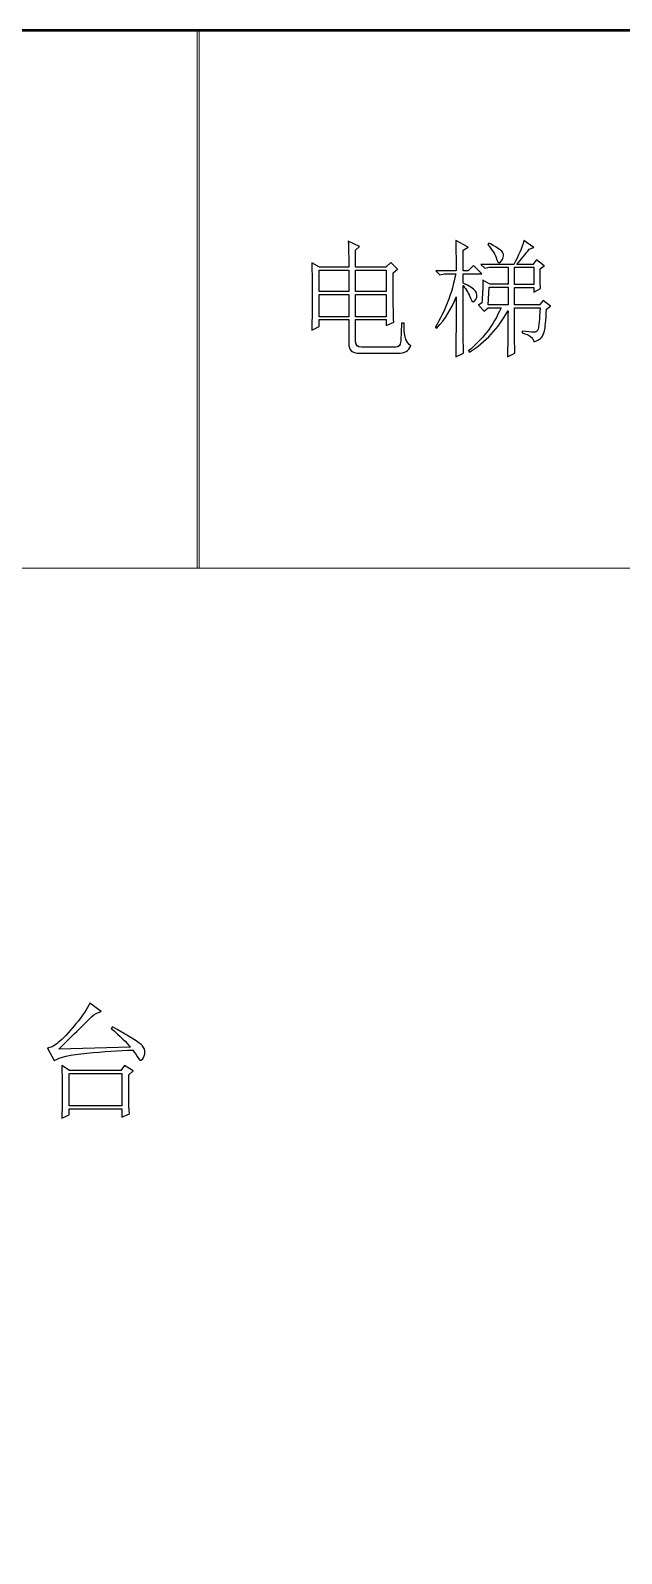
# Model space of a CAD drawing. Header units: millimetres. Extents: x -1478 to 887, y -2742 to 2769.
# Drawn here: x -270 to 127, y 1747 to 2769 of the extents above; entities that cross this region are included whole.
import ezdxf

# ---------------------------------------------------------------- set-up
doc = ezdxf.new("R2010")
doc.units = ezdxf.units.MM
doc.header["$MEASUREMENT"] = 0
doc.layers.add('layer 1', color=7, linetype='Continuous')

msp = doc.modelspace()

# ---------------------------------------------------------------- linework, layer by layer
at = {"layer": 'layer 1', "color": 254, "lineweight": 50}
msp.add_lwpolyline([(-1477.9262, -2741.7131), (886.7568, -2741.7131), (886.7568, 2769.2023), (-1477.9262, 2769.2023), (-1477.9262, -2741.7131)], close=True, dxfattribs=at)
at = {"layer": 'layer 1', "color": 241, "lineweight": 20}
msp.add_lwpolyline([(-697.5857, 2408.4883), (-156.5141, 2408.4883), (-156.5141, 2769.2021), (-697.5857, 2769.2021), (-697.5857, 2408.4883)], close=True, dxfattribs=at)
at = {"layer": 'layer 1', "color": 253, "lineweight": 20}
msp.add_lwpolyline([(-157.7751, 2408.4883), (142.8203, 2408.4883), (142.8203, 2769.2021), (-157.7751, 2769.2021), (-157.7751, 2408.4883)], close=True, dxfattribs=at)
at = {"layer": 'layer 1', "color": 250}
for points, knots in [([(-56.0288, 2610.2683), (-56.0288, 2616.6731), (-56.1278, 2622.5264), (-56.354, 2627.8284), (-56.354, 2627.8284), (-56.354, 2627.8284), (-48.7333, 2624.1948), (-48.7333, 2624.1948), (-48.7333, 2624.1948), (-48.7333, 2624.1948), (-51.3914, 2621.876), (-51.3914, 2621.876), (-51.3914, 2621.876), (-51.3914, 2621.876), (-51.3914, 2610.2683), (-51.3914, 2610.2683), (-51.3914, 2610.2683), (-51.3914, 2610.2683), (-31.1733, 2610.2683), (-31.1733, 2610.2683), (-31.1733, 2610.2683), (-31.1733, 2610.2683), (-27.8507, 2613.5909), (-27.8507, 2613.5909), (-27.8507, 2613.5909), (-27.8507, 2613.5909), (-23.2133, 2608.9534), (-23.2133, 2608.9534), (-23.2133, 2608.9534), (-23.2133, 2608.9534), (-26.1965, 2606.6206), (-26.1965, 2606.6206), (-26.1965, 2606.6206), (-26.1965, 2588.9474), (-26.0834, 2577.9053), (-25.8713, 2573.494), (-25.8713, 2573.494), (-25.8713, 2573.494), (-30.834, 2571.1753), (-30.834, 2571.1753), (-30.834, 2571.1753), (-30.834, 2571.1753), (-30.834, 2575.1482), (-30.834, 2575.1482), (-30.834, 2575.1482), (-30.834, 2575.1482), (-51.3914, 2575.1482), (-51.3914, 2575.1482), (-51.3914, 2575.1482), (-51.3914, 2575.1482), (-51.3914, 2560.2321), (-51.3914, 2560.2321), (-51.3914, 2560.2321), (-51.3914, 2557.8003), (-50.0623, 2556.5844), (-47.4043, 2556.5844), (-47.4043, 2556.5844), (-47.4043, 2556.5844), (-24.5423, 2556.5844), (-24.5423, 2556.5844), (-24.5423, 2556.5844), (-22.5488, 2556.8106), (-21.446, 2557.9699), (-21.2339, 2560.0624), (-21.2339, 2560.0624), (-21.0077, 2562.1691), (-20.7815, 2566.4248), (-20.5694, 2572.8295), (-20.5694, 2572.8295), (-20.5694, 2572.8295), (-18.9152, 2572.8295), (-18.9152, 2572.8295), (-18.9152, 2572.8295), (-18.9152, 2567.3014), (-18.5193, 2563.6536), (-17.7558, 2561.8863), (-17.7558, 2561.8863), (-16.9782, 2560.119), (-15.8189, 2558.691), (-14.2778, 2557.5882), (-14.2778, 2557.5882), (-15.1543, 2555.8209), (-16.2571, 2554.5484), (-17.5862, 2553.7708), (-17.5862, 2553.7708), (-18.9152, 2552.9932), (-20.7815, 2552.6114), (-23.2133, 2552.6114), (-23.2133, 2552.6114), (-23.2133, 2552.6114), (-49.0585, 2552.6114), (-49.0585, 2552.6114), (-49.0585, 2552.6114), (-53.7101, 2552.6114), (-56.0288, 2554.8171), (-56.0288, 2559.2424), (-56.0288, 2559.2424), (-56.0288, 2559.2424), (-56.0288, 2575.1482), (-56.0288, 2575.1482), (-56.0288, 2575.1482), (-56.0288, 2575.1482), (-75.9076, 2575.1482), (-75.9076, 2575.1482), (-75.9076, 2575.1482), (-75.9076, 2575.1482), (-75.9076, 2570.5108), (-75.9076, 2570.5108), (-75.9076, 2570.5108), (-75.9076, 2570.5108), (-80.8702, 2568.1921), (-80.8702, 2568.1921), (-80.8702, 2568.1921), (-80.6581, 2575.6996), (-80.545, 2583.4334), (-80.545, 2591.3793), (-80.545, 2591.3793), (-80.545, 2599.3392), (-80.6581, 2606.6206), (-80.8702, 2613.2515), (-80.8702, 2613.2515), (-80.8702, 2613.2515), (-75.5682, 2610.2683), (-75.5682, 2610.2683), (-75.5682, 2610.2683), (-75.5682, 2610.2683), (-56.0288, 2610.2683), (-56.0288, 2610.2683)], [0, 0, 0, 0, 0.03125, 0.03125, 0.03125, 0.03125, 0.0625, 0.0625, 0.0625, 0.0625, 0.09375, 0.09375, 0.09375, 0.09375, 0.125, 0.125, 0.125, 0.125, 0.15625, 0.15625, 0.15625, 0.15625, 0.1875, 0.1875, 0.1875, 0.1875, 0.21875, 0.21875, 0.21875, 0.21875, 0.25, 0.25, 0.25, 0.25, 0.28125, 0.28125, 0.28125, 0.28125, 0.3125, 0.3125, 0.3125, 0.3125, 0.34375, 0.34375, 0.34375, 0.34375, 0.375, 0.375, 0.375, 0.375, 0.40625, 0.40625, 0.40625, 0.40625, 0.4375, 0.4375, 0.4375, 0.4375, 0.46875, 0.46875, 0.46875, 0.46875, 0.5, 0.5, 0.5, 0.5, 0.53125, 0.53125, 0.53125, 0.53125, 0.5625, 0.5625, 0.5625, 0.5625, 0.59375, 0.59375, 0.59375, 0.59375, 0.625, 0.625, 0.625, 0.625, 0.65625, 0.65625, 0.65625, 0.65625, 0.6875, 0.6875, 0.6875, 0.6875, 0.71875, 0.71875, 0.71875, 0.71875, 0.75, 0.75, 0.75, 0.75, 0.78125, 0.78125, 0.78125, 0.78125, 0.8125, 0.8125, 0.8125, 0.8125, 0.84375, 0.84375, 0.84375, 0.84375, 0.875, 0.875, 0.875, 0.875, 0.90625, 0.90625, 0.90625, 0.90625, 0.9375, 0.9375, 0.9375, 0.9375, 0.96875, 0.96875, 0.96875, 0.96875, 1, 1, 1, 1]), ([(20.7151, 2568.8566), (20.7151, 2565.7603), (20.8282, 2560.3452), (21.0544, 2552.6114), (21.0544, 2552.6114), (21.0544, 2552.6114), (15.7524, 2550.2927), (15.7524, 2550.2927), (15.7524, 2550.2927), (15.9787, 2563.3284), (16.0776, 2576.6893), (16.0776, 2590.3896), (16.0776, 2590.3896), (12.9954, 2582.4437), (8.6832, 2575.4734), (3.155, 2569.507), (3.155, 2569.507), (3.155, 2569.507), (2.1653, 2570.1715), (2.1653, 2570.1715), (2.1653, 2570.1715), (8.7963, 2581.0016), (13.3206, 2592.9345), (15.7524, 2605.9702), (15.7524, 2605.9702), (15.7524, 2605.9702), (8.1318, 2605.9702), (8.1318, 2605.9702), (8.1318, 2605.9702), (8.1318, 2605.9702), (5.1486, 2605.3057), (5.1486, 2605.3057), (5.1486, 2605.3057), (5.1486, 2605.3057), (2.4905, 2607.9496), (2.4905, 2607.9496), (2.4905, 2607.9496), (2.4905, 2607.9496), (16.0776, 2607.9496), (16.0776, 2607.9496), (16.0776, 2607.9496), (16.0776, 2613.6898), (15.9787, 2620.4339), (15.7524, 2628.1677), (15.7524, 2628.1677), (15.7524, 2628.1677), (24.0376, 2623.8554), (24.0376, 2623.8554), (24.0376, 2623.8554), (24.0376, 2623.8554), (20.7151, 2621.876), (20.7151, 2621.876), (20.7151, 2621.876), (20.7151, 2621.876), (20.7151, 2607.9496), (20.7151, 2607.9496), (20.7151, 2607.9496), (20.7151, 2607.9496), (24.0376, 2607.9496), (24.0376, 2607.9496), (24.0376, 2607.9496), (24.0376, 2607.9496), (27.6854, 2611.5973), (27.6854, 2611.5973), (27.6854, 2611.5973), (27.6854, 2611.5973), (33.3125, 2605.9702), (33.3125, 2605.9702), (33.3125, 2605.9702), (33.3125, 2605.9702), (20.7151, 2605.9702), (20.7151, 2605.9702), (20.7151, 2605.9702), (20.7151, 2605.9702), (20.7151, 2599.6644), (20.7151, 2599.6644), (20.7151, 2599.6644), (24.9142, 2597.685), (27.6854, 2595.9177), (29.0002, 2594.3625), (29.0002, 2594.3625), (30.3293, 2592.8214), (30.3858, 2590.8844), (29.1699, 2588.5657), (29.1699, 2588.5657), (27.954, 2586.247), (26.7946, 2586.5722), (25.6918, 2589.5554), (25.6918, 2589.5554), (24.589, 2592.5386), (22.9348, 2595.3663), (20.7151, 2598.0102), (20.7151, 2598.0102), (20.7151, 2598.0102), (20.7151, 2568.8566), (20.7151, 2568.8566)], [0, 0, 0, 0, 0.041666667, 0.041666667, 0.041666667, 0.041666667, 0.083333333, 0.083333333, 0.083333333, 0.083333333, 0.125, 0.125, 0.125, 0.125, 0.166666667, 0.166666667, 0.166666667, 0.166666667, 0.208333333, 0.208333333, 0.208333333, 0.208333333, 0.25, 0.25, 0.25, 0.25, 0.291666667, 0.291666667, 0.291666667, 0.291666667, 0.333333333, 0.333333333, 0.333333333, 0.333333333, 0.375, 0.375, 0.375, 0.375, 0.416666667, 0.416666667, 0.416666667, 0.416666667, 0.458333333, 0.458333333, 0.458333333, 0.458333333, 0.5, 0.5, 0.5, 0.5, 0.541666667, 0.541666667, 0.541666667, 0.541666667, 0.583333333, 0.583333333, 0.583333333, 0.583333333, 0.625, 0.625, 0.625, 0.625, 0.666666667, 0.666666667, 0.666666667, 0.666666667, 0.708333333, 0.708333333, 0.708333333, 0.708333333, 0.75, 0.75, 0.75, 0.75, 0.791666667, 0.791666667, 0.791666667, 0.791666667, 0.833333333, 0.833333333, 0.833333333, 0.833333333, 0.875, 0.875, 0.875, 0.875, 0.916666667, 0.916666667, 0.916666667, 0.916666667, 0.958333333, 0.958333333, 0.958333333, 0.958333333, 1, 1, 1, 1]), ([(72.4196, 2609.2786), (72.4196, 2601.7711), (72.5327, 2597.3457), (72.7448, 2596.0167), (72.7448, 2596.0167), (72.7448, 2596.0167), (68.1074, 2593.698), (68.1074, 2593.698), (68.1074, 2593.698), (68.1074, 2593.698), (68.1074, 2596.6812), (68.1074, 2596.6812), (68.1074, 2596.6812), (68.1074, 2596.6812), (55.1848, 2596.6812), (55.1848, 2596.6812), (55.1848, 2596.6812), (55.1848, 2596.6812), (55.1848, 2585.0876), (55.1848, 2585.0876), (55.1848, 2585.0876), (55.1848, 2585.0876), (72.0803, 2585.0876), (72.0803, 2585.0876), (72.0803, 2585.0876), (72.0803, 2585.0876), (74.399, 2588.0708), (74.399, 2588.0708), (74.399, 2588.0708), (74.399, 2588.0708), (79.3758, 2584.0979), (79.3758, 2584.0979), (79.3758, 2584.0979), (79.3758, 2584.0979), (76.7177, 2582.1044), (76.7177, 2582.1044), (76.7177, 2582.1044), (76.2794, 2574.3706), (75.8411, 2569.5635), (75.4028, 2567.6972), (75.4028, 2567.6972), (74.9504, 2565.8168), (74.3, 2564.3181), (73.4093, 2563.2153), (73.4093, 2563.2153), (72.5327, 2562.1125), (70.7654, 2561.1228), (68.1074, 2560.2321), (68.1074, 2560.2321), (68.1074, 2562.8901), (65.5624, 2564.8695), (60.4867, 2566.1986), (60.4867, 2566.1986), (60.4867, 2566.1986), (60.4867, 2567.5276), (60.4867, 2567.5276), (60.4867, 2567.5276), (63.7951, 2567.0893), (66.2835, 2566.8065), (67.9377, 2566.6934), (67.9377, 2566.6934), (69.5919, 2566.5803), (70.6523, 2567.3014), (71.0906, 2568.8566), (71.0906, 2568.8566), (71.5289, 2570.3977), (71.9672, 2575.1482), (72.4196, 2583.0941), (72.4196, 2583.0941), (72.4196, 2583.0941), (55.1848, 2583.0941), (55.1848, 2583.0941), (55.1848, 2583.0941), (55.1848, 2583.0941), (55.1848, 2569.8463), (55.1848, 2569.8463), (55.1848, 2569.8463), (55.1848, 2564.5444), (55.2979, 2558.8041), (55.51, 2552.6114), (55.51, 2552.6114), (55.51, 2552.6114), (50.5473, 2550.2927), (50.5473, 2550.2927), (50.5473, 2550.2927), (50.7594, 2562.6639), (50.8725, 2572.9426), (50.8725, 2581.1147), (50.8725, 2581.1147), (44.4678, 2569.408), (35.8574, 2560.119), (25.0273, 2553.276), (25.0273, 2553.276), (25.0273, 2553.276), (24.3628, 2554.2657), (24.3628, 2554.2657), (24.3628, 2554.2657), (33.6518, 2561.5611), (40.9331, 2571.1753), (46.2351, 2583.0941), (46.2351, 2583.0941), (46.2351, 2583.0941), (37.6247, 2583.0941), (37.6247, 2583.0941), (37.6247, 2583.0941), (37.6247, 2583.0941), (34.9667, 2580.7754), (34.9667, 2580.7754), (34.9667, 2580.7754), (34.9667, 2580.7754), (30.9938, 2584.7624), (30.9938, 2584.7624), (30.9938, 2584.7624), (30.9938, 2584.7624), (33.3125, 2586.4166), (33.3125, 2586.4166), (33.3125, 2586.4166), (33.7508, 2591.2803), (33.977, 2596.356), (33.977, 2601.658), (33.977, 2601.658), (33.977, 2601.658), (38.6144, 2598.9999), (38.6144, 2598.9999), (38.6144, 2598.9999), (38.6144, 2598.9999), (50.8725, 2598.9999), (50.8725, 2598.9999), (50.8725, 2598.9999), (50.8725, 2598.9999), (50.8725, 2610.2683), (50.8725, 2610.2683), (50.8725, 2610.2683), (50.8725, 2610.2683), (38.2892, 2610.2683), (38.2892, 2610.2683), (38.2892, 2610.2683), (38.2892, 2610.2683), (35.306, 2609.6038), (35.306, 2609.6038), (35.306, 2609.6038), (35.306, 2609.6038), (32.648, 2612.2618), (32.648, 2612.2618), (32.648, 2612.2618), (32.648, 2612.2618), (54.8596, 2612.2618), (54.8596, 2612.2618), (54.8596, 2612.2618), (57.9418, 2618.0021), (60.1615, 2623.304), (61.4764, 2628.1677), (61.4764, 2628.1677), (61.4764, 2628.1677), (68.1074, 2623.5302), (68.1074, 2623.5302), (68.1074, 2623.5302), (68.1074, 2623.5302), (65.1241, 2622.5264), (65.1241, 2622.5264), (65.1241, 2622.5264), (62.4802, 2618.9918), (59.7091, 2615.5703), (56.839, 2612.2618), (56.839, 2612.2618), (56.839, 2612.2618), (67.4429, 2612.2618), (67.4429, 2612.2618), (67.4429, 2612.2618), (67.4429, 2612.2618), (70.1009, 2615.2451), (70.1009, 2615.2451), (70.1009, 2615.2451), (70.1009, 2615.2451), (75.0635, 2611.2722), (75.0635, 2611.2722), (75.0635, 2611.2722), (75.0635, 2611.2722), (72.4196, 2609.2786), (72.4196, 2609.2786)], [0, 0, 0, 0, 0.022222222, 0.022222222, 0.022222222, 0.022222222, 0.044444444, 0.044444444, 0.044444444, 0.044444444, 0.066666667, 0.066666667, 0.066666667, 0.066666667, 0.088888889, 0.088888889, 0.088888889, 0.088888889, 0.111111111, 0.111111111, 0.111111111, 0.111111111, 0.133333333, 0.133333333, 0.133333333, 0.133333333, 0.155555556, 0.155555556, 0.155555556, 0.155555556, 0.177777778, 0.177777778, 0.177777778, 0.177777778, 0.2, 0.2, 0.2, 0.2, 0.222222222, 0.222222222, 0.222222222, 0.222222222, 0.244444444, 0.244444444, 0.244444444, 0.244444444, 0.266666667, 0.266666667, 0.266666667, 0.266666667, 0.288888889, 0.288888889, 0.288888889, 0.288888889, 0.311111111, 0.311111111, 0.311111111, 0.311111111, 0.333333333, 0.333333333, 0.333333333, 0.333333333, 0.355555556, 0.355555556, 0.355555556, 0.355555556, 0.377777778, 0.377777778, 0.377777778, 0.377777778, 0.4, 0.4, 0.4, 0.4, 0.422222222, 0.422222222, 0.422222222, 0.422222222, 0.444444444, 0.444444444, 0.444444444, 0.444444444, 0.466666667, 0.466666667, 0.466666667, 0.466666667, 0.488888889, 0.488888889, 0.488888889, 0.488888889, 0.511111111, 0.511111111, 0.511111111, 0.511111111, 0.533333333, 0.533333333, 0.533333333, 0.533333333, 0.555555556, 0.555555556, 0.555555556, 0.555555556, 0.577777778, 0.577777778, 0.577777778, 0.577777778, 0.6, 0.6, 0.6, 0.6, 0.622222222, 0.622222222, 0.622222222, 0.622222222, 0.644444444, 0.644444444, 0.644444444, 0.644444444, 0.666666667, 0.666666667, 0.666666667, 0.666666667, 0.688888889, 0.688888889, 0.688888889, 0.688888889, 0.711111111, 0.711111111, 0.711111111, 0.711111111, 0.733333333, 0.733333333, 0.733333333, 0.733333333, 0.755555556, 0.755555556, 0.755555556, 0.755555556, 0.777777778, 0.777777778, 0.777777778, 0.777777778, 0.8, 0.8, 0.8, 0.8, 0.822222222, 0.822222222, 0.822222222, 0.822222222, 0.844444444, 0.844444444, 0.844444444, 0.844444444, 0.866666667, 0.866666667, 0.866666667, 0.866666667, 0.888888889, 0.888888889, 0.888888889, 0.888888889, 0.911111111, 0.911111111, 0.911111111, 0.911111111, 0.933333333, 0.933333333, 0.933333333, 0.933333333, 0.955555556, 0.955555556, 0.955555556, 0.955555556, 0.977777778, 0.977777778, 0.977777778, 0.977777778, 1, 1, 1, 1]), ([(37.9499, 2626.5135), (41.0462, 2624.9582), (43.6902, 2623.3606), (45.9099, 2621.7064), (45.9099, 2621.7064), (48.1155, 2620.0522), (48.4407, 2617.889), (46.8996, 2615.2451), (46.8996, 2615.2451), (45.3585, 2612.587), (44.1426, 2612.7567), (43.2519, 2615.7399), (43.2519, 2615.7399), (42.3753, 2618.7232), (40.3817, 2621.975), (37.2854, 2625.5096), (37.2854, 2625.5096), (37.2854, 2625.5096), (37.9499, 2626.5135), (37.9499, 2626.5135)], [0, 0, 0, 0, 0.2, 0.2, 0.2, 0.2, 0.4, 0.4, 0.4, 0.4, 0.6, 0.6, 0.6, 0.6, 0.8, 0.8, 0.8, 0.8, 1, 1, 1, 1]), ([(-75.9076, 2608.2889), (-75.9076, 2608.2889), (-75.9076, 2594.0373), (-75.9076, 2594.0373), (-75.9076, 2594.0373), (-75.9076, 2594.0373), (-56.0288, 2594.0373), (-56.0288, 2594.0373), (-56.0288, 2594.0373), (-56.0288, 2594.0373), (-56.0288, 2608.2889), (-56.0288, 2608.2889), (-56.0288, 2608.2889), (-56.0288, 2608.2889), (-75.9076, 2608.2889), (-75.9076, 2608.2889)], [0, 0, 0, 0, 0.25, 0.25, 0.25, 0.25, 0.5, 0.5, 0.5, 0.5, 0.75, 0.75, 0.75, 0.75, 1, 1, 1, 1]), ([(-51.3914, 2608.2889), (-51.3914, 2608.2889), (-51.3914, 2594.0373), (-51.3914, 2594.0373), (-51.3914, 2594.0373), (-51.3914, 2594.0373), (-30.834, 2594.0373), (-30.834, 2594.0373), (-30.834, 2594.0373), (-30.834, 2594.0373), (-30.834, 2608.2889), (-30.834, 2608.2889), (-30.834, 2608.2889), (-30.834, 2608.2889), (-51.3914, 2608.2889), (-51.3914, 2608.2889)], [0, 0, 0, 0, 0.25, 0.25, 0.25, 0.25, 0.5, 0.5, 0.5, 0.5, 0.75, 0.75, 0.75, 0.75, 1, 1, 1, 1]), ([(55.1848, 2610.2683), (55.1848, 2610.2683), (55.1848, 2598.6747), (55.1848, 2598.6747), (55.1848, 2598.6747), (55.1848, 2598.6747), (68.1074, 2598.6747), (68.1074, 2598.6747), (68.1074, 2598.6747), (68.1074, 2598.6747), (68.1074, 2610.2683), (68.1074, 2610.2683), (68.1074, 2610.2683), (68.1074, 2610.2683), (55.1848, 2610.2683), (55.1848, 2610.2683)], [0, 0, 0, 0, 0.25, 0.25, 0.25, 0.25, 0.5, 0.5, 0.5, 0.5, 0.75, 0.75, 0.75, 0.75, 1, 1, 1, 1]), ([(38.2892, 2597.0205), (38.2892, 2597.0205), (37.6247, 2585.0876), (37.6247, 2585.0876), (37.6247, 2585.0876), (37.6247, 2585.0876), (50.8725, 2585.0876), (50.8725, 2585.0876), (50.8725, 2585.0876), (50.8725, 2585.0876), (50.8725, 2597.0205), (50.8725, 2597.0205), (50.8725, 2597.0205), (50.8725, 2597.0205), (38.2892, 2597.0205), (38.2892, 2597.0205)], [0, 0, 0, 0, 0.25, 0.25, 0.25, 0.25, 0.5, 0.5, 0.5, 0.5, 0.75, 0.75, 0.75, 0.75, 1, 1, 1, 1]), ([(-75.9076, 2592.0438), (-75.9076, 2592.0438), (-75.9076, 2577.1418), (-75.9076, 2577.1418), (-75.9076, 2577.1418), (-75.9076, 2577.1418), (-56.0288, 2577.1418), (-56.0288, 2577.1418), (-56.0288, 2577.1418), (-56.0288, 2577.1418), (-56.0288, 2592.0438), (-56.0288, 2592.0438), (-56.0288, 2592.0438), (-56.0288, 2592.0438), (-75.9076, 2592.0438), (-75.9076, 2592.0438)], [0, 0, 0, 0, 0.25, 0.25, 0.25, 0.25, 0.5, 0.5, 0.5, 0.5, 0.75, 0.75, 0.75, 0.75, 1, 1, 1, 1]), ([(-51.3914, 2592.0438), (-51.3914, 2592.0438), (-51.3914, 2577.1418), (-51.3914, 2577.1418), (-51.3914, 2577.1418), (-51.3914, 2577.1418), (-30.834, 2577.1418), (-30.834, 2577.1418), (-30.834, 2577.1418), (-30.834, 2577.1418), (-30.834, 2592.0438), (-30.834, 2592.0438), (-30.834, 2592.0438), (-30.834, 2592.0438), (-51.3914, 2592.0438), (-51.3914, 2592.0438)], [0, 0, 0, 0, 0.25, 0.25, 0.25, 0.25, 0.5, 0.5, 0.5, 0.5, 0.75, 0.75, 0.75, 0.75, 1, 1, 1, 1]), ([(-250.6706, 2085.614), (-250.6706, 2085.614), (-202.6137, 2086.943), (-202.6137, 2086.943), (-202.6137, 2086.943), (-205.0456, 2090.0394), (-209.3578, 2094.2385), (-215.5363, 2099.5405), (-215.5363, 2099.5405), (-215.5363, 2099.5405), (-214.5467, 2100.5301), (-214.5467, 2100.5301), (-214.5467, 2100.5301), (-206.1484, 2095.8927), (-200.1819, 2092.3015), (-196.6473, 2089.7566), (-196.6473, 2089.7566), (-193.1127, 2087.2117), (-192.0099, 2084.3415), (-193.3389, 2081.1462), (-193.3389, 2081.1462), (-194.6679, 2077.9368), (-195.9404, 2077.3288), (-197.1563, 2079.3224), (-197.1563, 2079.3224), (-198.3722, 2081.3159), (-199.6305, 2083.1822), (-200.9595, 2084.9495), (-200.9595, 2084.9495), (-210.2344, 2084.7374), (-220.5131, 2084.0729), (-231.7815, 2082.9701), (-231.7815, 2082.9701), (-243.0499, 2081.8673), (-250.3312, 2080.199), (-253.6538, 2077.9934), (-253.6538, 2077.9934), (-253.6538, 2077.9934), (-258.2912, 2086.2785), (-258.2912, 2086.2785), (-258.2912, 2086.2785), (-256.2977, 2086.5047), (-253.8659, 2087.7772), (-250.9957, 2090.0959), (-250.9957, 2090.0959), (-248.1256, 2092.4146), (-244.2658, 2096.5007), (-239.4022, 2102.354), (-239.4022, 2102.354), (-234.5385, 2108.2074), (-231.3432, 2112.9014), (-229.788, 2116.436), (-229.788, 2116.436), (-229.788, 2116.436), (-222.1673, 2110.7947), (-222.1673, 2110.7947), (-222.1673, 2110.7947), (-224.5991, 2110.3564), (-226.7482, 2109.1971), (-228.6286, 2107.3166), (-228.6286, 2107.3166), (-230.509, 2105.4504), (-237.8611, 2098.2114), (-250.6706, 2085.614)], [0, 0, 0, 0, 0.0625, 0.0625, 0.0625, 0.0625, 0.125, 0.125, 0.125, 0.125, 0.1875, 0.1875, 0.1875, 0.1875, 0.25, 0.25, 0.25, 0.25, 0.3125, 0.3125, 0.3125, 0.3125, 0.375, 0.375, 0.375, 0.375, 0.4375, 0.4375, 0.4375, 0.4375, 0.5, 0.5, 0.5, 0.5, 0.5625, 0.5625, 0.5625, 0.5625, 0.625, 0.625, 0.625, 0.625, 0.6875, 0.6875, 0.6875, 0.6875, 0.75, 0.75, 0.75, 0.75, 0.8125, 0.8125, 0.8125, 0.8125, 0.875, 0.875, 0.875, 0.875, 0.9375, 0.9375, 0.9375, 0.9375, 1, 1, 1, 1]), ([(-248.677, 2039.2255), (-248.465, 2043.863), (-248.3518, 2049.5467), (-248.3518, 2056.2907), (-248.3518, 2056.2907), (-248.3518, 2063.0348), (-248.465, 2069.1568), (-248.677, 2074.6849), (-248.677, 2074.6849), (-248.677, 2074.6849), (-243.3751, 2071.3624), (-243.3751, 2071.3624), (-243.3751, 2071.3624), (-243.3751, 2071.3624), (-208.9195, 2071.3624), (-208.9195, 2071.3624), (-208.9195, 2071.3624), (-208.9195, 2071.3624), (-206.6008, 2074.6849), (-206.6008, 2074.6849), (-206.6008, 2074.6849), (-206.6008, 2074.6849), (-200.6344, 2071.0372), (-200.6344, 2071.0372), (-200.6344, 2071.0372), (-200.6344, 2071.0372), (-203.6176, 2068.3792), (-203.6176, 2068.3792), (-203.6176, 2068.3792), (-203.6176, 2068.3792), (-203.6176, 2051.4836), (-203.6176, 2051.4836), (-203.6176, 2051.4836), (-203.6176, 2049.0518), (-203.5045, 2045.9696), (-203.2783, 2042.2088), (-203.2783, 2042.2088), (-203.2783, 2042.2088), (-208.255, 2039.89), (-208.255, 2039.89), (-208.255, 2039.89), (-208.255, 2039.89), (-208.255, 2045.5172), (-208.255, 2045.5172), (-208.255, 2045.5172), (-208.255, 2045.5172), (-243.7144, 2045.5172), (-243.7144, 2045.5172), (-243.7144, 2045.5172), (-243.7144, 2045.5172), (-243.7144, 2041.5443), (-243.7144, 2041.5443), (-243.7144, 2041.5443), (-243.7144, 2041.5443), (-248.677, 2039.2255), (-248.677, 2039.2255)], [0, 0, 0, 0, 0.071428571, 0.071428571, 0.071428571, 0.071428571, 0.142857143, 0.142857143, 0.142857143, 0.142857143, 0.214285714, 0.214285714, 0.214285714, 0.214285714, 0.285714286, 0.285714286, 0.285714286, 0.285714286, 0.357142857, 0.357142857, 0.357142857, 0.357142857, 0.428571429, 0.428571429, 0.428571429, 0.428571429, 0.5, 0.5, 0.5, 0.5, 0.571428571, 0.571428571, 0.571428571, 0.571428571, 0.642857143, 0.642857143, 0.642857143, 0.642857143, 0.714285714, 0.714285714, 0.714285714, 0.714285714, 0.785714286, 0.785714286, 0.785714286, 0.785714286, 0.857142857, 0.857142857, 0.857142857, 0.857142857, 0.928571429, 0.928571429, 0.928571429, 0.928571429, 1, 1, 1, 1]), ([(-243.7144, 2069.383), (-243.7144, 2069.383), (-243.7144, 2047.5107), (-243.7144, 2047.5107), (-243.7144, 2047.5107), (-243.7144, 2047.5107), (-208.255, 2047.5107), (-208.255, 2047.5107), (-208.255, 2047.5107), (-208.255, 2047.5107), (-208.255, 2069.383), (-208.255, 2069.383), (-208.255, 2069.383), (-208.255, 2069.383), (-243.7144, 2069.383), (-243.7144, 2069.383)], [0, 0, 0, 0, 0.25, 0.25, 0.25, 0.25, 0.5, 0.5, 0.5, 0.5, 0.75, 0.75, 0.75, 0.75, 1, 1, 1, 1])]:
    msp.add_open_spline(points, degree=3, knots=knots, dxfattribs=at)
at = {"layer": 'layer 1', "color": 250, "lineweight": 20}
for points, knots in [([(-56.0288, 2610.2683), (-56.0288, 2616.6731), (-56.1278, 2622.5264), (-56.354, 2627.8284), (-56.354, 2627.8284), (-56.354, 2627.8284), (-48.7333, 2624.1948), (-48.7333, 2624.1948), (-48.7333, 2624.1948), (-48.7333, 2624.1948), (-51.3914, 2621.876), (-51.3914, 2621.876), (-51.3914, 2621.876), (-51.3914, 2621.876), (-51.3914, 2610.2683), (-51.3914, 2610.2683), (-51.3914, 2610.2683), (-51.3914, 2610.2683), (-31.1733, 2610.2683), (-31.1733, 2610.2683), (-31.1733, 2610.2683), (-31.1733, 2610.2683), (-27.8507, 2613.5909), (-27.8507, 2613.5909), (-27.8507, 2613.5909), (-27.8507, 2613.5909), (-23.2133, 2608.9534), (-23.2133, 2608.9534), (-23.2133, 2608.9534), (-23.2133, 2608.9534), (-26.1965, 2606.6206), (-26.1965, 2606.6206), (-26.1965, 2606.6206), (-26.1965, 2588.9474), (-26.0834, 2577.9053), (-25.8713, 2573.494), (-25.8713, 2573.494), (-25.8713, 2573.494), (-30.834, 2571.1753), (-30.834, 2571.1753), (-30.834, 2571.1753), (-30.834, 2571.1753), (-30.834, 2575.1482), (-30.834, 2575.1482), (-30.834, 2575.1482), (-30.834, 2575.1482), (-51.3914, 2575.1482), (-51.3914, 2575.1482), (-51.3914, 2575.1482), (-51.3914, 2575.1482), (-51.3914, 2560.2321), (-51.3914, 2560.2321), (-51.3914, 2560.2321), (-51.3914, 2557.8003), (-50.0623, 2556.5844), (-47.4043, 2556.5844), (-47.4043, 2556.5844), (-47.4043, 2556.5844), (-24.5423, 2556.5844), (-24.5423, 2556.5844), (-24.5423, 2556.5844), (-22.5488, 2556.8106), (-21.446, 2557.9699), (-21.2339, 2560.0624), (-21.2339, 2560.0624), (-21.0077, 2562.1691), (-20.7815, 2566.4248), (-20.5694, 2572.8295), (-20.5694, 2572.8295), (-20.5694, 2572.8295), (-18.9152, 2572.8295), (-18.9152, 2572.8295), (-18.9152, 2572.8295), (-18.9152, 2567.3014), (-18.5193, 2563.6536), (-17.7558, 2561.8863), (-17.7558, 2561.8863), (-16.9782, 2560.119), (-15.8189, 2558.691), (-14.2778, 2557.5882), (-14.2778, 2557.5882), (-15.1543, 2555.8209), (-16.2571, 2554.5484), (-17.5862, 2553.7708), (-17.5862, 2553.7708), (-18.9152, 2552.9932), (-20.7815, 2552.6114), (-23.2133, 2552.6114), (-23.2133, 2552.6114), (-23.2133, 2552.6114), (-49.0585, 2552.6114), (-49.0585, 2552.6114), (-49.0585, 2552.6114), (-53.7101, 2552.6114), (-56.0288, 2554.8171), (-56.0288, 2559.2424), (-56.0288, 2559.2424), (-56.0288, 2559.2424), (-56.0288, 2575.1482), (-56.0288, 2575.1482), (-56.0288, 2575.1482), (-56.0288, 2575.1482), (-75.9076, 2575.1482), (-75.9076, 2575.1482), (-75.9076, 2575.1482), (-75.9076, 2575.1482), (-75.9076, 2570.5108), (-75.9076, 2570.5108), (-75.9076, 2570.5108), (-75.9076, 2570.5108), (-80.8702, 2568.1921), (-80.8702, 2568.1921), (-80.8702, 2568.1921), (-80.6581, 2575.6996), (-80.545, 2583.4334), (-80.545, 2591.3793), (-80.545, 2591.3793), (-80.545, 2599.3392), (-80.6581, 2606.6206), (-80.8702, 2613.2515), (-80.8702, 2613.2515), (-80.8702, 2613.2515), (-75.5682, 2610.2683), (-75.5682, 2610.2683), (-75.5682, 2610.2683), (-75.5682, 2610.2683), (-56.0288, 2610.2683), (-56.0288, 2610.2683)], [0, 0, 0, 0, 0.03125, 0.03125, 0.03125, 0.03125, 0.0625, 0.0625, 0.0625, 0.0625, 0.09375, 0.09375, 0.09375, 0.09375, 0.125, 0.125, 0.125, 0.125, 0.15625, 0.15625, 0.15625, 0.15625, 0.1875, 0.1875, 0.1875, 0.1875, 0.21875, 0.21875, 0.21875, 0.21875, 0.25, 0.25, 0.25, 0.25, 0.28125, 0.28125, 0.28125, 0.28125, 0.3125, 0.3125, 0.3125, 0.3125, 0.34375, 0.34375, 0.34375, 0.34375, 0.375, 0.375, 0.375, 0.375, 0.40625, 0.40625, 0.40625, 0.40625, 0.4375, 0.4375, 0.4375, 0.4375, 0.46875, 0.46875, 0.46875, 0.46875, 0.5, 0.5, 0.5, 0.5, 0.53125, 0.53125, 0.53125, 0.53125, 0.5625, 0.5625, 0.5625, 0.5625, 0.59375, 0.59375, 0.59375, 0.59375, 0.625, 0.625, 0.625, 0.625, 0.65625, 0.65625, 0.65625, 0.65625, 0.6875, 0.6875, 0.6875, 0.6875, 0.71875, 0.71875, 0.71875, 0.71875, 0.75, 0.75, 0.75, 0.75, 0.78125, 0.78125, 0.78125, 0.78125, 0.8125, 0.8125, 0.8125, 0.8125, 0.84375, 0.84375, 0.84375, 0.84375, 0.875, 0.875, 0.875, 0.875, 0.90625, 0.90625, 0.90625, 0.90625, 0.9375, 0.9375, 0.9375, 0.9375, 0.96875, 0.96875, 0.96875, 0.96875, 1, 1, 1, 1]), ([(20.7151, 2568.8566), (20.7151, 2565.7603), (20.8282, 2560.3452), (21.0544, 2552.6114), (21.0544, 2552.6114), (21.0544, 2552.6114), (15.7524, 2550.2927), (15.7524, 2550.2927), (15.7524, 2550.2927), (15.9787, 2563.3284), (16.0776, 2576.6893), (16.0776, 2590.3896), (16.0776, 2590.3896), (12.9954, 2582.4437), (8.6832, 2575.4734), (3.155, 2569.507), (3.155, 2569.507), (3.155, 2569.507), (2.1653, 2570.1715), (2.1653, 2570.1715), (2.1653, 2570.1715), (8.7963, 2581.0016), (13.3206, 2592.9345), (15.7524, 2605.9702), (15.7524, 2605.9702), (15.7524, 2605.9702), (8.1318, 2605.9702), (8.1318, 2605.9702), (8.1318, 2605.9702), (8.1318, 2605.9702), (5.1486, 2605.3057), (5.1486, 2605.3057), (5.1486, 2605.3057), (5.1486, 2605.3057), (2.4905, 2607.9496), (2.4905, 2607.9496), (2.4905, 2607.9496), (2.4905, 2607.9496), (16.0776, 2607.9496), (16.0776, 2607.9496), (16.0776, 2607.9496), (16.0776, 2613.6898), (15.9787, 2620.4339), (15.7524, 2628.1677), (15.7524, 2628.1677), (15.7524, 2628.1677), (24.0376, 2623.8554), (24.0376, 2623.8554), (24.0376, 2623.8554), (24.0376, 2623.8554), (20.7151, 2621.876), (20.7151, 2621.876), (20.7151, 2621.876), (20.7151, 2621.876), (20.7151, 2607.9496), (20.7151, 2607.9496), (20.7151, 2607.9496), (20.7151, 2607.9496), (24.0376, 2607.9496), (24.0376, 2607.9496), (24.0376, 2607.9496), (24.0376, 2607.9496), (27.6854, 2611.5973), (27.6854, 2611.5973), (27.6854, 2611.5973), (27.6854, 2611.5973), (33.3125, 2605.9702), (33.3125, 2605.9702), (33.3125, 2605.9702), (33.3125, 2605.9702), (20.7151, 2605.9702), (20.7151, 2605.9702), (20.7151, 2605.9702), (20.7151, 2605.9702), (20.7151, 2599.6644), (20.7151, 2599.6644), (20.7151, 2599.6644), (24.9142, 2597.685), (27.6854, 2595.9177), (29.0002, 2594.3625), (29.0002, 2594.3625), (30.3293, 2592.8214), (30.3858, 2590.8844), (29.1699, 2588.5657), (29.1699, 2588.5657), (27.954, 2586.247), (26.7946, 2586.5722), (25.6918, 2589.5554), (25.6918, 2589.5554), (24.589, 2592.5386), (22.9348, 2595.3663), (20.7151, 2598.0102), (20.7151, 2598.0102), (20.7151, 2598.0102), (20.7151, 2568.8566), (20.7151, 2568.8566)], [0, 0, 0, 0, 0.041666667, 0.041666667, 0.041666667, 0.041666667, 0.083333333, 0.083333333, 0.083333333, 0.083333333, 0.125, 0.125, 0.125, 0.125, 0.166666667, 0.166666667, 0.166666667, 0.166666667, 0.208333333, 0.208333333, 0.208333333, 0.208333333, 0.25, 0.25, 0.25, 0.25, 0.291666667, 0.291666667, 0.291666667, 0.291666667, 0.333333333, 0.333333333, 0.333333333, 0.333333333, 0.375, 0.375, 0.375, 0.375, 0.416666667, 0.416666667, 0.416666667, 0.416666667, 0.458333333, 0.458333333, 0.458333333, 0.458333333, 0.5, 0.5, 0.5, 0.5, 0.541666667, 0.541666667, 0.541666667, 0.541666667, 0.583333333, 0.583333333, 0.583333333, 0.583333333, 0.625, 0.625, 0.625, 0.625, 0.666666667, 0.666666667, 0.666666667, 0.666666667, 0.708333333, 0.708333333, 0.708333333, 0.708333333, 0.75, 0.75, 0.75, 0.75, 0.791666667, 0.791666667, 0.791666667, 0.791666667, 0.833333333, 0.833333333, 0.833333333, 0.833333333, 0.875, 0.875, 0.875, 0.875, 0.916666667, 0.916666667, 0.916666667, 0.916666667, 0.958333333, 0.958333333, 0.958333333, 0.958333333, 1, 1, 1, 1]), ([(72.4196, 2609.2786), (72.4196, 2601.7711), (72.5327, 2597.3457), (72.7448, 2596.0167), (72.7448, 2596.0167), (72.7448, 2596.0167), (68.1074, 2593.698), (68.1074, 2593.698), (68.1074, 2593.698), (68.1074, 2593.698), (68.1074, 2596.6812), (68.1074, 2596.6812), (68.1074, 2596.6812), (68.1074, 2596.6812), (55.1848, 2596.6812), (55.1848, 2596.6812), (55.1848, 2596.6812), (55.1848, 2596.6812), (55.1848, 2585.0876), (55.1848, 2585.0876), (55.1848, 2585.0876), (55.1848, 2585.0876), (72.0803, 2585.0876), (72.0803, 2585.0876), (72.0803, 2585.0876), (72.0803, 2585.0876), (74.399, 2588.0708), (74.399, 2588.0708), (74.399, 2588.0708), (74.399, 2588.0708), (79.3758, 2584.0979), (79.3758, 2584.0979), (79.3758, 2584.0979), (79.3758, 2584.0979), (76.7177, 2582.1044), (76.7177, 2582.1044), (76.7177, 2582.1044), (76.2794, 2574.3706), (75.8411, 2569.5635), (75.4028, 2567.6972), (75.4028, 2567.6972), (74.9504, 2565.8168), (74.3, 2564.3181), (73.4093, 2563.2153), (73.4093, 2563.2153), (72.5327, 2562.1125), (70.7654, 2561.1228), (68.1074, 2560.2321), (68.1074, 2560.2321), (68.1074, 2562.8901), (65.5624, 2564.8695), (60.4867, 2566.1986), (60.4867, 2566.1986), (60.4867, 2566.1986), (60.4867, 2567.5276), (60.4867, 2567.5276), (60.4867, 2567.5276), (63.7951, 2567.0893), (66.2835, 2566.8065), (67.9377, 2566.6934), (67.9377, 2566.6934), (69.5919, 2566.5803), (70.6523, 2567.3014), (71.0906, 2568.8566), (71.0906, 2568.8566), (71.5289, 2570.3977), (71.9672, 2575.1482), (72.4196, 2583.0941), (72.4196, 2583.0941), (72.4196, 2583.0941), (55.1848, 2583.0941), (55.1848, 2583.0941), (55.1848, 2583.0941), (55.1848, 2583.0941), (55.1848, 2569.8463), (55.1848, 2569.8463), (55.1848, 2569.8463), (55.1848, 2564.5444), (55.2979, 2558.8041), (55.51, 2552.6114), (55.51, 2552.6114), (55.51, 2552.6114), (50.5473, 2550.2927), (50.5473, 2550.2927), (50.5473, 2550.2927), (50.7594, 2562.6639), (50.8725, 2572.9426), (50.8725, 2581.1147), (50.8725, 2581.1147), (44.4678, 2569.408), (35.8574, 2560.119), (25.0273, 2553.276), (25.0273, 2553.276), (25.0273, 2553.276), (24.3628, 2554.2657), (24.3628, 2554.2657), (24.3628, 2554.2657), (33.6518, 2561.5611), (40.9331, 2571.1753), (46.2351, 2583.0941), (46.2351, 2583.0941), (46.2351, 2583.0941), (37.6247, 2583.0941), (37.6247, 2583.0941), (37.6247, 2583.0941), (37.6247, 2583.0941), (34.9667, 2580.7754), (34.9667, 2580.7754), (34.9667, 2580.7754), (34.9667, 2580.7754), (30.9938, 2584.7624), (30.9938, 2584.7624), (30.9938, 2584.7624), (30.9938, 2584.7624), (33.3125, 2586.4166), (33.3125, 2586.4166), (33.3125, 2586.4166), (33.7508, 2591.2803), (33.977, 2596.356), (33.977, 2601.658), (33.977, 2601.658), (33.977, 2601.658), (38.6144, 2598.9999), (38.6144, 2598.9999), (38.6144, 2598.9999), (38.6144, 2598.9999), (50.8725, 2598.9999), (50.8725, 2598.9999), (50.8725, 2598.9999), (50.8725, 2598.9999), (50.8725, 2610.2683), (50.8725, 2610.2683), (50.8725, 2610.2683), (50.8725, 2610.2683), (38.2892, 2610.2683), (38.2892, 2610.2683), (38.2892, 2610.2683), (38.2892, 2610.2683), (35.306, 2609.6038), (35.306, 2609.6038), (35.306, 2609.6038), (35.306, 2609.6038), (32.648, 2612.2618), (32.648, 2612.2618), (32.648, 2612.2618), (32.648, 2612.2618), (54.8596, 2612.2618), (54.8596, 2612.2618), (54.8596, 2612.2618), (57.9418, 2618.0021), (60.1615, 2623.304), (61.4764, 2628.1677), (61.4764, 2628.1677), (61.4764, 2628.1677), (68.1074, 2623.5302), (68.1074, 2623.5302), (68.1074, 2623.5302), (68.1074, 2623.5302), (65.1241, 2622.5264), (65.1241, 2622.5264), (65.1241, 2622.5264), (62.4802, 2618.9918), (59.7091, 2615.5703), (56.839, 2612.2618), (56.839, 2612.2618), (56.839, 2612.2618), (67.4429, 2612.2618), (67.4429, 2612.2618), (67.4429, 2612.2618), (67.4429, 2612.2618), (70.1009, 2615.2451), (70.1009, 2615.2451), (70.1009, 2615.2451), (70.1009, 2615.2451), (75.0635, 2611.2722), (75.0635, 2611.2722), (75.0635, 2611.2722), (75.0635, 2611.2722), (72.4196, 2609.2786), (72.4196, 2609.2786)], [0, 0, 0, 0, 0.022222222, 0.022222222, 0.022222222, 0.022222222, 0.044444444, 0.044444444, 0.044444444, 0.044444444, 0.066666667, 0.066666667, 0.066666667, 0.066666667, 0.088888889, 0.088888889, 0.088888889, 0.088888889, 0.111111111, 0.111111111, 0.111111111, 0.111111111, 0.133333333, 0.133333333, 0.133333333, 0.133333333, 0.155555556, 0.155555556, 0.155555556, 0.155555556, 0.177777778, 0.177777778, 0.177777778, 0.177777778, 0.2, 0.2, 0.2, 0.2, 0.222222222, 0.222222222, 0.222222222, 0.222222222, 0.244444444, 0.244444444, 0.244444444, 0.244444444, 0.266666667, 0.266666667, 0.266666667, 0.266666667, 0.288888889, 0.288888889, 0.288888889, 0.288888889, 0.311111111, 0.311111111, 0.311111111, 0.311111111, 0.333333333, 0.333333333, 0.333333333, 0.333333333, 0.355555556, 0.355555556, 0.355555556, 0.355555556, 0.377777778, 0.377777778, 0.377777778, 0.377777778, 0.4, 0.4, 0.4, 0.4, 0.422222222, 0.422222222, 0.422222222, 0.422222222, 0.444444444, 0.444444444, 0.444444444, 0.444444444, 0.466666667, 0.466666667, 0.466666667, 0.466666667, 0.488888889, 0.488888889, 0.488888889, 0.488888889, 0.511111111, 0.511111111, 0.511111111, 0.511111111, 0.533333333, 0.533333333, 0.533333333, 0.533333333, 0.555555556, 0.555555556, 0.555555556, 0.555555556, 0.577777778, 0.577777778, 0.577777778, 0.577777778, 0.6, 0.6, 0.6, 0.6, 0.622222222, 0.622222222, 0.622222222, 0.622222222, 0.644444444, 0.644444444, 0.644444444, 0.644444444, 0.666666667, 0.666666667, 0.666666667, 0.666666667, 0.688888889, 0.688888889, 0.688888889, 0.688888889, 0.711111111, 0.711111111, 0.711111111, 0.711111111, 0.733333333, 0.733333333, 0.733333333, 0.733333333, 0.755555556, 0.755555556, 0.755555556, 0.755555556, 0.777777778, 0.777777778, 0.777777778, 0.777777778, 0.8, 0.8, 0.8, 0.8, 0.822222222, 0.822222222, 0.822222222, 0.822222222, 0.844444444, 0.844444444, 0.844444444, 0.844444444, 0.866666667, 0.866666667, 0.866666667, 0.866666667, 0.888888889, 0.888888889, 0.888888889, 0.888888889, 0.911111111, 0.911111111, 0.911111111, 0.911111111, 0.933333333, 0.933333333, 0.933333333, 0.933333333, 0.955555556, 0.955555556, 0.955555556, 0.955555556, 0.977777778, 0.977777778, 0.977777778, 0.977777778, 1, 1, 1, 1]), ([(37.9499, 2626.5135), (41.0462, 2624.9582), (43.6902, 2623.3606), (45.9099, 2621.7064), (45.9099, 2621.7064), (48.1155, 2620.0522), (48.4407, 2617.889), (46.8996, 2615.2451), (46.8996, 2615.2451), (45.3585, 2612.587), (44.1426, 2612.7567), (43.2519, 2615.7399), (43.2519, 2615.7399), (42.3753, 2618.7232), (40.3817, 2621.975), (37.2854, 2625.5096), (37.2854, 2625.5096), (37.2854, 2625.5096), (37.9499, 2626.5135), (37.9499, 2626.5135)], [0, 0, 0, 0, 0.2, 0.2, 0.2, 0.2, 0.4, 0.4, 0.4, 0.4, 0.6, 0.6, 0.6, 0.6, 0.8, 0.8, 0.8, 0.8, 1, 1, 1, 1]), ([(-75.9076, 2608.2889), (-75.9076, 2608.2889), (-75.9076, 2594.0373), (-75.9076, 2594.0373), (-75.9076, 2594.0373), (-75.9076, 2594.0373), (-56.0288, 2594.0373), (-56.0288, 2594.0373), (-56.0288, 2594.0373), (-56.0288, 2594.0373), (-56.0288, 2608.2889), (-56.0288, 2608.2889), (-56.0288, 2608.2889), (-56.0288, 2608.2889), (-75.9076, 2608.2889), (-75.9076, 2608.2889)], [0, 0, 0, 0, 0.25, 0.25, 0.25, 0.25, 0.5, 0.5, 0.5, 0.5, 0.75, 0.75, 0.75, 0.75, 1, 1, 1, 1]), ([(-51.3914, 2608.2889), (-51.3914, 2608.2889), (-51.3914, 2594.0373), (-51.3914, 2594.0373), (-51.3914, 2594.0373), (-51.3914, 2594.0373), (-30.834, 2594.0373), (-30.834, 2594.0373), (-30.834, 2594.0373), (-30.834, 2594.0373), (-30.834, 2608.2889), (-30.834, 2608.2889), (-30.834, 2608.2889), (-30.834, 2608.2889), (-51.3914, 2608.2889), (-51.3914, 2608.2889)], [0, 0, 0, 0, 0.25, 0.25, 0.25, 0.25, 0.5, 0.5, 0.5, 0.5, 0.75, 0.75, 0.75, 0.75, 1, 1, 1, 1]), ([(55.1848, 2610.2683), (55.1848, 2610.2683), (55.1848, 2598.6747), (55.1848, 2598.6747), (55.1848, 2598.6747), (55.1848, 2598.6747), (68.1074, 2598.6747), (68.1074, 2598.6747), (68.1074, 2598.6747), (68.1074, 2598.6747), (68.1074, 2610.2683), (68.1074, 2610.2683), (68.1074, 2610.2683), (68.1074, 2610.2683), (55.1848, 2610.2683), (55.1848, 2610.2683)], [0, 0, 0, 0, 0.25, 0.25, 0.25, 0.25, 0.5, 0.5, 0.5, 0.5, 0.75, 0.75, 0.75, 0.75, 1, 1, 1, 1]), ([(38.2892, 2597.0205), (38.2892, 2597.0205), (37.6247, 2585.0876), (37.6247, 2585.0876), (37.6247, 2585.0876), (37.6247, 2585.0876), (50.8725, 2585.0876), (50.8725, 2585.0876), (50.8725, 2585.0876), (50.8725, 2585.0876), (50.8725, 2597.0205), (50.8725, 2597.0205), (50.8725, 2597.0205), (50.8725, 2597.0205), (38.2892, 2597.0205), (38.2892, 2597.0205)], [0, 0, 0, 0, 0.25, 0.25, 0.25, 0.25, 0.5, 0.5, 0.5, 0.5, 0.75, 0.75, 0.75, 0.75, 1, 1, 1, 1]), ([(-75.9076, 2592.0438), (-75.9076, 2592.0438), (-75.9076, 2577.1418), (-75.9076, 2577.1418), (-75.9076, 2577.1418), (-75.9076, 2577.1418), (-56.0288, 2577.1418), (-56.0288, 2577.1418), (-56.0288, 2577.1418), (-56.0288, 2577.1418), (-56.0288, 2592.0438), (-56.0288, 2592.0438), (-56.0288, 2592.0438), (-56.0288, 2592.0438), (-75.9076, 2592.0438), (-75.9076, 2592.0438)], [0, 0, 0, 0, 0.25, 0.25, 0.25, 0.25, 0.5, 0.5, 0.5, 0.5, 0.75, 0.75, 0.75, 0.75, 1, 1, 1, 1]), ([(-51.3914, 2592.0438), (-51.3914, 2592.0438), (-51.3914, 2577.1418), (-51.3914, 2577.1418), (-51.3914, 2577.1418), (-51.3914, 2577.1418), (-30.834, 2577.1418), (-30.834, 2577.1418), (-30.834, 2577.1418), (-30.834, 2577.1418), (-30.834, 2592.0438), (-30.834, 2592.0438), (-30.834, 2592.0438), (-30.834, 2592.0438), (-51.3914, 2592.0438), (-51.3914, 2592.0438)], [0, 0, 0, 0, 0.25, 0.25, 0.25, 0.25, 0.5, 0.5, 0.5, 0.5, 0.75, 0.75, 0.75, 0.75, 1, 1, 1, 1]), ([(-250.6706, 2085.614), (-250.6706, 2085.614), (-202.6137, 2086.943), (-202.6137, 2086.943), (-202.6137, 2086.943), (-205.0456, 2090.0394), (-209.3578, 2094.2385), (-215.5363, 2099.5405), (-215.5363, 2099.5405), (-215.5363, 2099.5405), (-214.5467, 2100.5301), (-214.5467, 2100.5301), (-214.5467, 2100.5301), (-206.1484, 2095.8927), (-200.1819, 2092.3015), (-196.6473, 2089.7566), (-196.6473, 2089.7566), (-193.1127, 2087.2117), (-192.0099, 2084.3415), (-193.3389, 2081.1462), (-193.3389, 2081.1462), (-194.6679, 2077.9368), (-195.9404, 2077.3288), (-197.1563, 2079.3224), (-197.1563, 2079.3224), (-198.3722, 2081.3159), (-199.6305, 2083.1822), (-200.9595, 2084.9495), (-200.9595, 2084.9495), (-210.2344, 2084.7374), (-220.5131, 2084.0729), (-231.7815, 2082.9701), (-231.7815, 2082.9701), (-243.0499, 2081.8673), (-250.3312, 2080.199), (-253.6538, 2077.9934), (-253.6538, 2077.9934), (-253.6538, 2077.9934), (-258.2912, 2086.2785), (-258.2912, 2086.2785), (-258.2912, 2086.2785), (-256.2977, 2086.5047), (-253.8659, 2087.7772), (-250.9957, 2090.0959), (-250.9957, 2090.0959), (-248.1256, 2092.4146), (-244.2658, 2096.5007), (-239.4022, 2102.354), (-239.4022, 2102.354), (-234.5385, 2108.2074), (-231.3432, 2112.9014), (-229.788, 2116.436), (-229.788, 2116.436), (-229.788, 2116.436), (-222.1673, 2110.7947), (-222.1673, 2110.7947), (-222.1673, 2110.7947), (-224.5991, 2110.3564), (-226.7482, 2109.1971), (-228.6286, 2107.3166), (-228.6286, 2107.3166), (-230.509, 2105.4504), (-237.8611, 2098.2114), (-250.6706, 2085.614)], [0, 0, 0, 0, 0.0625, 0.0625, 0.0625, 0.0625, 0.125, 0.125, 0.125, 0.125, 0.1875, 0.1875, 0.1875, 0.1875, 0.25, 0.25, 0.25, 0.25, 0.3125, 0.3125, 0.3125, 0.3125, 0.375, 0.375, 0.375, 0.375, 0.4375, 0.4375, 0.4375, 0.4375, 0.5, 0.5, 0.5, 0.5, 0.5625, 0.5625, 0.5625, 0.5625, 0.625, 0.625, 0.625, 0.625, 0.6875, 0.6875, 0.6875, 0.6875, 0.75, 0.75, 0.75, 0.75, 0.8125, 0.8125, 0.8125, 0.8125, 0.875, 0.875, 0.875, 0.875, 0.9375, 0.9375, 0.9375, 0.9375, 1, 1, 1, 1]), ([(-248.677, 2039.2255), (-248.465, 2043.863), (-248.3518, 2049.5467), (-248.3518, 2056.2907), (-248.3518, 2056.2907), (-248.3518, 2063.0348), (-248.465, 2069.1568), (-248.677, 2074.6849), (-248.677, 2074.6849), (-248.677, 2074.6849), (-243.3751, 2071.3624), (-243.3751, 2071.3624), (-243.3751, 2071.3624), (-243.3751, 2071.3624), (-208.9195, 2071.3624), (-208.9195, 2071.3624), (-208.9195, 2071.3624), (-208.9195, 2071.3624), (-206.6008, 2074.6849), (-206.6008, 2074.6849), (-206.6008, 2074.6849), (-206.6008, 2074.6849), (-200.6344, 2071.0372), (-200.6344, 2071.0372), (-200.6344, 2071.0372), (-200.6344, 2071.0372), (-203.6176, 2068.3792), (-203.6176, 2068.3792), (-203.6176, 2068.3792), (-203.6176, 2068.3792), (-203.6176, 2051.4836), (-203.6176, 2051.4836), (-203.6176, 2051.4836), (-203.6176, 2049.0518), (-203.5045, 2045.9696), (-203.2783, 2042.2088), (-203.2783, 2042.2088), (-203.2783, 2042.2088), (-208.255, 2039.89), (-208.255, 2039.89), (-208.255, 2039.89), (-208.255, 2039.89), (-208.255, 2045.5172), (-208.255, 2045.5172), (-208.255, 2045.5172), (-208.255, 2045.5172), (-243.7144, 2045.5172), (-243.7144, 2045.5172), (-243.7144, 2045.5172), (-243.7144, 2045.5172), (-243.7144, 2041.5443), (-243.7144, 2041.5443), (-243.7144, 2041.5443), (-243.7144, 2041.5443), (-248.677, 2039.2255), (-248.677, 2039.2255)], [0, 0, 0, 0, 0.071428571, 0.071428571, 0.071428571, 0.071428571, 0.142857143, 0.142857143, 0.142857143, 0.142857143, 0.214285714, 0.214285714, 0.214285714, 0.214285714, 0.285714286, 0.285714286, 0.285714286, 0.285714286, 0.357142857, 0.357142857, 0.357142857, 0.357142857, 0.428571429, 0.428571429, 0.428571429, 0.428571429, 0.5, 0.5, 0.5, 0.5, 0.571428571, 0.571428571, 0.571428571, 0.571428571, 0.642857143, 0.642857143, 0.642857143, 0.642857143, 0.714285714, 0.714285714, 0.714285714, 0.714285714, 0.785714286, 0.785714286, 0.785714286, 0.785714286, 0.857142857, 0.857142857, 0.857142857, 0.857142857, 0.928571429, 0.928571429, 0.928571429, 0.928571429, 1, 1, 1, 1]), ([(-243.7144, 2069.383), (-243.7144, 2069.383), (-243.7144, 2047.5107), (-243.7144, 2047.5107), (-243.7144, 2047.5107), (-243.7144, 2047.5107), (-208.255, 2047.5107), (-208.255, 2047.5107), (-208.255, 2047.5107), (-208.255, 2047.5107), (-208.255, 2069.383), (-208.255, 2069.383), (-208.255, 2069.383), (-208.255, 2069.383), (-243.7144, 2069.383), (-243.7144, 2069.383)], [0, 0, 0, 0, 0.25, 0.25, 0.25, 0.25, 0.5, 0.5, 0.5, 0.5, 0.75, 0.75, 0.75, 0.75, 1, 1, 1, 1])]:
    msp.add_open_spline(points, degree=3, knots=knots, dxfattribs=at)

doc.saveas('drawing.dxf')
